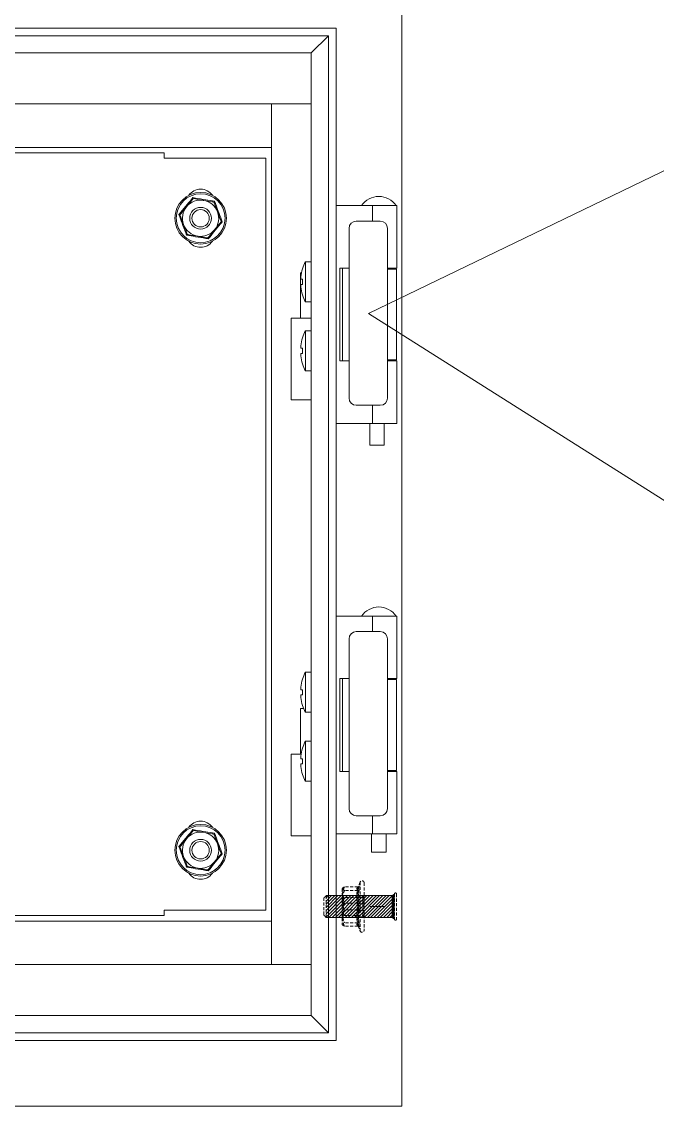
# Model space of a CAD drawing. Header units: millimetres. Extents: x 1836 to 6112, y 1173 to 4209.
# Drawn here: x 4509.6 to 4772.3, y 1706.3 to 2154.2 of the extents above; entities that cross this region are included whole.
import ezdxf

# ---------------------------------------------------------------- set-up
doc = ezdxf.new("R2010")
doc.units = ezdxf.units.MM
doc.linetypes.add('HIDDEN', pattern=[1.905, 1.27, -0.635])
doc.layers.add('AMLAYER_BENDLINE_BACK', color=1, linetype='HIDDEN')
doc.layers.add('BUSBAR', color=3, linetype='Continuous')

msp = doc.modelspace()

# ---------------------------------------------------------------- hatches: boundary and pattern name
at = {"layer": 'AMLAYER_BENDLINE_BACK', "lineweight": 9}
h = msp.add_hatch(dxfattribs=at)
h.set_pattern_fill('ANSI31', color=1, scale=7.5, style=0)
h.set_pattern_definition([(45, (50823.2046, 10534.9137), (-0.662912607, 0.662912607), [])])
edge = h.paths.add_edge_path()
edge.add_line((4662.72, 1791.27), (4662.72, 1792.22))
edge.add_line((4662.72, 1792.22), (4662.72, 1792.64))
edge.add_line((4662.72, 1792.64), (4662.72, 1793.14))
edge.add_line((4662.72, 1793.14), (4662.72, 1793.3))
edge.add_spline(control_points=[(4662.72, 1793.3), (4635.41, 1793.3)], knot_values=[0, 0, 1, 1], degree=1, periodic=0)
edge.add_line((4635.41, 1793.3), (4635.41, 1784.3))
edge.add_spline(control_points=[(4635.41, 1784.3), (4662.72, 1784.3)], knot_values=[0, 0, 1, 1], degree=1, periodic=0)
edge.add_line((4662.72, 1784.3), (4662.72, 1784.4))
edge.add_line((4662.72, 1784.4), (4662.72, 1785.09))
edge.add_line((4662.72, 1785.09), (4662.72, 1785.54))
edge.add_line((4662.72, 1785.54), (4662.72, 1785.7))
edge.add_line((4662.72, 1785.7), (4662.72, 1786.22))
edge.add_line((4662.72, 1786.22), (4662.72, 1787.3))
edge.add_line((4662.72, 1787.3), (4662.72, 1787.52))
edge.add_line((4662.72, 1787.52), (4662.72, 1787.69))
edge.add_line((4662.72, 1787.69), (4662.72, 1787.75))
edge.add_line((4662.72, 1787.75), (4662.72, 1788.74))
edge.add_line((4662.72, 1788.74), (4662.72, 1789.91))
edge.add_line((4662.72, 1789.91), (4662.72, 1790.08))
edge.add_line((4662.72, 1790.08), (4662.72, 1790.95))
edge.add_line((4662.72, 1790.95), (4662.72, 1791.27))

# ---------------------------------------------------------------- linework, layer by layer
at = {"color": 7, "linetype": 'Continuous', "lineweight": 9}
for p, q in [((4666.77, 1706.3), (4666.77, 2231.3)), ((4273.95, 2151.61), (4639.58, 2151.61)), ((4639.58, 1733.49), (4639.58, 2151.61)), ((4277.14, 2148.43), (4636.39, 2148.43)), ((4636.39, 2148.43), (4629.27, 2141.3)), ((4636.39, 1736.67), (4636.39, 2148.43)), ((4284.27, 2141.3), (4629.27, 2141.3)), ((4629.27, 1743.8), (4629.27, 2141.3)), ((4284.27, 2120.3), (4629.27, 2120.3)), ((4612.77, 2120.3), (4612.77, 1764.8)), ((4612.77, 2120.3), (4612.77, 2102.3)), ((4612.77, 2102.3), (4300.77, 2102.3)), ((4568.52, 2100.05), (4345.02, 2100.05)), ((4568.52, 2100.05), (4568.52, 2097.8)), ((4568.52, 2097.8), (4610.52, 2097.8)), ((4610.52, 1787.3), (4610.52, 2097.8)), ((4639.58, 2078.3), (4654.63, 2078.3)), ((4654.63, 2078.3), (4664.7, 2078.3)), ((4654.63, 2071.85), (4654.63, 2078.3)), ((4647.9, 2071.85), (4657.8, 2071.85)), ((4644.9, 1998.8), (4644.9, 2068.85)), ((4660.8, 2068.85), (4660.8, 2052.05)), ((4625.62, 2052.22), (4625.65, 2052.21)), ((4626.83, 2046.8), (4626.83, 2055.05)), ((4644.9, 2052.5), (4641.1, 2052.5)), ((4641.1, 2052.5), (4641.1, 2014.1)), ((4642.13, 2052.5), (4642.13, 2014.1)), ((4664.7, 2052.5), (4660.8, 2052.5)), ((4660.8, 2014.55), (4660.8, 2052.05)), ((4660.8, 2052.05), (4664.55, 2052.05)), ((4664.55, 2052.05), (4664.55, 2014.55)), ((4624.93, 2047.87), (4624.93, 2048.91)), ((4625.65, 2047.87), (4624.93, 2047.87)), ((4624.93, 2044.69), (4624.93, 2045.74)), ((4624.93, 2045.74), (4625.65, 2045.74)), ((4626.83, 2038.55), (4626.83, 2046.8)), ((4629.27, 2031.78), (4621.02, 2031.78)), ((4621.02, 2031.78), (4629.27, 2031.78)), ((4626.83, 2018.3), (4626.83, 2026.55)), ((4624.93, 2019.37), (4624.93, 2020.41)), ((4625.65, 2019.37), (4624.93, 2019.37)), ((4624.93, 2016.19), (4624.93, 2017.24)), ((4624.93, 2017.24), (4625.65, 2017.24)), ((4626.83, 2010.05), (4626.83, 2018.3)), ((4641.1, 2014.1), (4644.9, 2014.1)), ((4660.8, 2014.55), (4660.8, 1998.8)), ((4664.55, 2014.55), (4660.8, 2014.55)), ((4660.8, 2014.1), (4664.7, 2014.1)), ((4621.02, 1998.03), (4626.75, 1998.03)), ((4626.75, 1998.03), (4629.27, 1998.03)), ((4657.8, 1995.8), (4647.9, 1995.8)), ((4654.63, 1988.3), (4654.63, 1995.8)), ((4654.63, 1988.3), (4639.58, 1988.3)), ((4664.7, 1988.3), (4654.63, 1988.3)), ((4656.45, 1979.3), (4653.45, 1979.3)), ((4659.45, 1979.3), (4656.45, 1979.3)), ((4639.58, 1908.78), (4654.63, 1908.78)), ((4654.63, 1908.78), (4664.7, 1908.78)), ((4654.63, 1902.33), (4654.63, 1908.78)), ((4644.9, 1829.28), (4644.9, 1899.33)), ((4647.9, 1902.33), (4657.8, 1902.33)), ((4660.8, 1899.33), (4660.8, 1882.53)), ((4626.83, 1877.28), (4626.83, 1885.53)), ((4644.9, 1882.98), (4641.1, 1882.98)), ((4641.1, 1882.98), (4641.1, 1844.58)), ((4642.13, 1882.98), (4642.13, 1844.58)), ((4664.7, 1882.98), (4660.8, 1882.98)), ((4660.8, 1882.53), (4664.55, 1882.53)), ((4660.8, 1845.03), (4660.8, 1882.53)), ((4664.55, 1882.53), (4664.55, 1845.03)), ((4624.93, 1878.34), (4624.93, 1879.39)), ((4625.65, 1878.34), (4624.93, 1878.34)), ((4626.83, 1869.03), (4626.83, 1877.28)), ((4624.93, 1875.16), (4624.93, 1876.21)), ((4624.93, 1876.21), (4625.65, 1876.21)), ((4626.83, 1848.78), (4626.83, 1857.03)), ((4621.02, 1851.78), (4625.06, 1851.78)), ((4624.93, 1849.84), (4624.93, 1850.89)), ((4625.65, 1849.84), (4624.93, 1849.84)), ((4624.93, 1846.66), (4624.93, 1847.71)), ((4624.93, 1847.71), (4625.65, 1847.71)), ((4626.83, 1840.53), (4626.83, 1848.78)), ((4641.1, 1844.58), (4644.9, 1844.58)), ((4664.55, 1845.03), (4660.8, 1845.03)), ((4660.8, 1845.03), (4660.8, 1829.28)), ((4660.8, 1844.58), (4664.7, 1844.58)), ((4657.8, 1826.28), (4647.9, 1826.28)), ((4654.63, 1818.78), (4654.63, 1826.28)), ((4654.63, 1818.78), (4639.58, 1818.78)), ((4664.7, 1818.78), (4654.63, 1818.78)), ((4621.02, 1818.03), (4629.27, 1818.03)), ((4657.2, 1811.28), (4654.2, 1811.28)), ((4660.2, 1811.28), (4657.2, 1811.28)), ((4568.52, 1787.3), (4568.52, 1785.05)), ((4610.52, 1787.3), (4568.52, 1787.3)), ((4656.45, 1788.8), (4653.45, 1788.8)), ((4659.45, 1788.8), (4656.45, 1788.8)), ((4612.77, 1782.8), (4300.77, 1782.8)), ((4345.02, 1785.05), (4568.52, 1785.05)), ((4284.27, 1764.8), (4629.27, 1764.8)), ((4284.27, 1743.8), (4629.27, 1743.8)), ((4629.27, 1743.8), (4636.39, 1736.67)), ((4273.95, 1733.49), (4639.58, 1733.49)), ((4277.14, 1736.67), (4636.39, 1736.67)), ((4246.77, 1706.3), (4666.77, 1706.3))]:
    msp.add_line(p, q, dxfattribs=at)
at = {"color": 7, "linetype": 'HIDDEN', "lineweight": 9}
for p, q in [((4624.77, 2050.53), (4625.2, 2050.53)), ((4624.77, 1870.53), (4626.12, 1870.53))]:
    msp.add_line(p, q, dxfattribs=at)
at = {"color": 1, "linetype": 'HIDDEN', "lineweight": 9}
for p, q in [((4634.52, 1792.42), (4634.52, 1785.19)), ((4635.41, 1793.3), (4635.41, 1784.3)), ((4662.72, 1793.33), (4662.72, 1793.1)), ((4663.29, 1793.3), (4662.72, 1793.3)), ((4663.29, 1793.29), (4662.72, 1793.29)), ((4663.29, 1793.23), (4662.72, 1793.23)), ((4663.29, 1793.18), (4662.72, 1793.18)), ((4662.72, 1793.1), (4662.72, 1793.14)), ((4662.72, 1793.14), (4662.72, 1792.64)), ((4663.29, 1793.12), (4662.72, 1793.12)), ((4663.29, 1793.04), (4662.72, 1793.04)), ((4663.29, 1792.87), (4662.72, 1792.87)), ((4663.29, 1792.76), (4662.72, 1792.76)), ((4663.29, 1792.64), (4662.72, 1792.64)), ((4662.72, 1792.22), (4662.72, 1792.64)), ((4663.29, 1792.5), (4662.72, 1792.5)), ((4663.29, 1792.23), (4662.72, 1792.23)), ((4662.72, 1792.22), (4662.72, 1791.27)), ((4663.29, 1792.07), (4662.72, 1792.07)), ((4663.29, 1791.9), (4662.72, 1791.9)), ((4663.29, 1791.71), (4662.72, 1791.71)), ((4663.62, 1793.4), (4663.29, 1793.4)), ((4663.62, 1793.33), (4663.29, 1793.33)), ((4663.29, 1793.33), (4663.29, 1793.1)), ((4663.62, 1793.3), (4663.29, 1793.3)), ((4663.62, 1793.23), (4663.29, 1793.23)), ((4663.62, 1793.21), (4663.29, 1793.21)), ((4663.62, 1793.2), (4663.29, 1793.2)), ((4663.62, 1793.14), (4663.29, 1793.14)), ((4663.29, 1793.14), (4663.29, 1792.22)), ((4663.29, 1793.14), (4663.29, 1793.1)), ((4663.62, 1793.1), (4663.29, 1793.1)), ((4663.62, 1793.05), (4663.29, 1793.05)), ((4663.62, 1792.91), (4663.29, 1792.91)), ((4663.62, 1792.61), (4663.29, 1792.61)), ((4663.62, 1792.52), (4663.29, 1792.52)), ((4663.62, 1792.22), (4663.29, 1792.22)), ((4663.29, 1791.9), (4663.29, 1792.22)), ((4663.62, 1792.12), (4663.29, 1792.12)), ((4663.29, 1791.27), (4663.29, 1791.9)), ((4663.62, 1791.74), (4663.29, 1791.74)), ((4663.62, 1793.98), (4663.62, 1783.62)), ((4664.52, 1793.98), (4664.52, 1783.62)), ((4663.29, 1791.36), (4662.72, 1791.36)), ((4662.72, 1791.27), (4662.72, 1790.95)), ((4663.29, 1791.15), (4662.72, 1791.15)), ((4663.29, 1790.95), (4662.72, 1790.95)), ((4662.72, 1790.08), (4662.72, 1790.95)), ((4663.29, 1790.72), (4662.72, 1790.72)), ((4663.29, 1790.32), (4662.72, 1790.32)), ((4662.72, 1790.08), (4662.72, 1789.91)), ((4663.29, 1790.08), (4662.72, 1790.08)), ((4662.72, 1789.91), (4662.72, 1788.74)), ((4663.29, 1789.85), (4662.72, 1789.85)), ((4663.29, 1789.6), (4662.72, 1789.6)), ((4663.29, 1789.17), (4662.72, 1789.17)), ((4663.29, 1788.92), (4662.72, 1788.92)), ((4662.72, 1787.75), (4662.72, 1788.74)), ((4662.72, 1788.74), (4662.72, 1788.68)), ((4663.29, 1788.68), (4662.72, 1788.68)), ((4663.29, 1788.43), (4662.72, 1788.43)), ((4663.29, 1788), (4662.72, 1788)), ((4663.29, 1787.75), (4662.72, 1787.75)), ((4662.72, 1787.75), (4662.72, 1787.69)), ((4662.72, 1787.69), (4662.72, 1787.52)), ((4663.29, 1787.52), (4662.72, 1787.52)), ((4662.72, 1787.52), (4662.72, 1787.3)), ((4662.72, 1787.3), (4662.72, 1786.22)), ((4663.29, 1787.28), (4662.72, 1787.28)), ((4663.62, 1791.38), (4663.29, 1791.38)), ((4663.62, 1791.27), (4663.29, 1791.27)), ((4663.29, 1791.27), (4663.29, 1789.91)), ((4663.62, 1790.89), (4663.29, 1790.89)), ((4663.62, 1790.44), (4663.29, 1790.44)), ((4663.62, 1790.31), (4663.29, 1790.31)), ((4663.29, 1788.92), (4663.29, 1789.91)), ((4663.62, 1789.91), (4663.29, 1789.91)), ((4663.29, 1789.85), (4663.29, 1789.91)), ((4663.62, 1789.77), (4663.29, 1789.77)), ((4663.62, 1789.29), (4663.29, 1789.29)), ((4663.29, 1788.86), (4663.29, 1788.92)), ((4663.29, 1788.86), (4663.29, 1788.74)), ((4663.62, 1788.86), (4663.29, 1788.86)), ((4663.62, 1788.74), (4663.29, 1788.74)), ((4663.29, 1788.74), (4663.29, 1787.3)), ((4663.62, 1788.31), (4663.29, 1788.31)), ((4663.62, 1787.83), (4663.29, 1787.83)), ((4663.62, 1787.69), (4663.29, 1787.69)), ((4663.29, 1786.66), (4663.29, 1787.3)), ((4663.62, 1787.3), (4663.29, 1787.3)), ((4663.29, 1786.88), (4662.72, 1786.88)), ((4663.29, 1786.66), (4662.72, 1786.66)), ((4663.29, 1786.45), (4662.72, 1786.45)), ((4663.29, 1786.24), (4662.72, 1786.24)), ((4662.72, 1785.7), (4662.72, 1786.22)), ((4663.29, 1785.89), (4662.72, 1785.89)), ((4663.29, 1785.7), (4662.72, 1785.7)), ((4662.72, 1785.7), (4662.72, 1785.54)), ((4663.29, 1785.54), (4662.72, 1785.54)), ((4662.72, 1785.54), (4662.72, 1785.09)), ((4663.29, 1785.37), (4662.72, 1785.37)), ((4663.29, 1785.1), (4662.72, 1785.1)), ((4662.72, 1785.09), (4662.72, 1784.4)), ((4663.29, 1784.97), (4662.72, 1784.97)), ((4663.29, 1784.85), (4662.72, 1784.85)), ((4663.29, 1784.73), (4662.72, 1784.73)), ((4663.29, 1784.57), (4662.72, 1784.57)), ((4663.29, 1784.49), (4662.72, 1784.49)), ((4663.29, 1784.42), (4662.72, 1784.42)), ((4662.72, 1784.4), (4662.72, 1784.2)), ((4663.29, 1784.37), (4662.72, 1784.37)), ((4663.29, 1784.32), (4662.72, 1784.32)), ((4663.29, 1784.3), (4662.72, 1784.3)), ((4663.62, 1787.16), (4663.29, 1787.16)), ((4663.62, 1786.71), (4663.29, 1786.71)), ((4663.29, 1786.45), (4663.29, 1786.66)), ((4663.29, 1786.22), (4663.29, 1786.45)), ((4663.62, 1786.33), (4663.29, 1786.33)), ((4663.29, 1786.22), (4663.29, 1785.09)), ((4663.62, 1786.22), (4663.29, 1786.22)), ((4663.62, 1785.86), (4663.29, 1785.86)), ((4663.62, 1785.48), (4663.29, 1785.48)), ((4663.62, 1785.38), (4663.29, 1785.38)), ((4663.29, 1784.97), (4663.29, 1785.09)), ((4663.62, 1785.09), (4663.29, 1785.09)), ((4663.62, 1784.99), (4663.29, 1784.99)), ((4663.29, 1784.85), (4663.29, 1784.97)), ((4663.29, 1784.4), (4663.29, 1784.85)), ((4663.62, 1784.69), (4663.29, 1784.69)), ((4663.62, 1784.46), (4663.29, 1784.46)), ((4663.29, 1784.4), (4663.29, 1783.87)), ((4663.62, 1784.4), (4663.29, 1784.4)), ((4663.62, 1784.2), (4663.29, 1784.2)), ((4663.62, 1784.02), (4663.29, 1784.02)), ((4663.62, 1783.98), (4663.29, 1783.98)), ((4663.62, 1783.87), (4663.29, 1783.87)), ((4663.62, 1783.84), (4663.33, 1783.84)), ((4663.62, 1783.77), (4663.45, 1783.77)), ((4663.62, 1783.75), (4663.49, 1783.75))]:
    msp.add_line(p, q, dxfattribs=at)
at = {"color": 7, "linetype": 'Continuous', "lineweight": 9, "flags": 128}
for points in [[(4625.62, 1882.7), (4625.63, 1882.7), (4625.63, 1882.69), (4625.64, 1882.69), (4625.65, 1882.68)], [(4625.65, 1871.87), (4625.64, 1871.86), (4625.63, 1871.86), (4625.63, 1871.86), (4625.62, 1871.85)], [(4625.62, 1854.2), (4625.63, 1854.2), (4625.63, 1854.19), (4625.64, 1854.19), (4625.65, 1854.18)], [(4625.65, 1843.37), (4625.64, 1843.36), (4625.63, 1843.36), (4625.63, 1843.36), (4625.62, 1843.35)]]:
    msp.add_lwpolyline(points, dxfattribs=at)
at = {"color": 7, "linetype": 'Continuous', "lineweight": 9}
for centre, radius in [((4583.52, 2073.05), 10.65), ((4583.52, 2073.05), 10.09), ((4583.52, 2073.05), 4.5), ((4583.52, 2073.05), 3.61), ((4583.52, 1812.05), 10.65), ((4583.52, 1812.05), 10.09), ((4583.52, 1812.05), 4.5), ((4583.52, 1812.05), 3.61)]:
    msp.add_circle(centre, radius, dxfattribs=at)
for centre, radius, start, end in [((4583.52, 2079.1), 5.95, 35.1192, 144.8808), ((4583.52, 2073.05), 7.5, 80.5588, 140.5588), ((4583.52, 2073.05), 7.5, 20.5588, 80.5588), ((4657.2, 2073.41), 8.64, 34.4829, 145.5171), ((4583.52, 2073.05), 7.5, 140.5588, 200.5588), ((4583.52, 2073.05), 7.5, 320.5588, 20.5588), ((4583.52, 2073.05), 7.5, 200.5588, 260.5588), ((4647.9, 2068.85), 3, 90, 180), ((4657.8, 2068.85), 3, 0, 90), ((4583.52, 2073.05), 7.5, 260.5588, 320.5588), ((4583.52, 2067), 5.95, 215.1192, 324.8808), ((4642.32, 2046.8), 17.52, 162.0203, 173.0697), ((4642.32, 2046.8), 17.55, 151.9602, 162.0045), ((4645.01, 2046.8), 19.39, 176.8515, 183.1485), ((4642.32, 2046.8), 17.52, 186.9303, 197.9797), ((4618.97, 2054.76), 14.94, 296.4411, 296.5665), ((4642.32, 2046.8), 17.55, 197.9955, 208.0398), ((4642.32, 2018.3), 17.55, 151.9602, 162.0045), ((4642.32, 2018.3), 17.52, 162.0203, 173.0697), ((4635.93, 2044.34), 23.05, 243.4556, 243.5369), ((4642.32, 2018.3), 17.52, 186.9303, 197.9797), ((4645.01, 2018.3), 19.39, 176.8514, 183.1486), ((4629.56, 2005.02), 8.79, 116.3972, 116.6104), ((4642.32, 2018.3), 17.55, 197.9955, 208.0398), ((4647.9, 1998.8), 3, 180, 270), ((4657.8, 1998.8), 3, 270, 0), ((4657.2, 1903.88), 8.64, 34.4829, 145.5171), ((4647.9, 1899.33), 3, 90, 180), ((4657.8, 1899.33), 3, 0, 90), ((4642.32, 1877.28), 17.52, 162.0203, 173.0697), ((4642.32, 1877.28), 17.55, 151.9602, 162.0045), ((4645.01, 1877.28), 19.39, 176.8514, 183.1486), ((4642.32, 1877.28), 17.52, 186.9303, 197.9797), ((4642.32, 1877.28), 17.55, 197.9955, 208.0398), ((4642.32, 1848.78), 17.55, 151.9602, 162.0045), ((4642.32, 1848.78), 17.52, 162.0203, 173.0697), ((4642.32, 1848.78), 17.52, 186.9303, 197.9797), ((4645.01, 1848.78), 19.39, 176.8514, 183.1486), ((4642.32, 1848.78), 17.55, 197.9955, 208.0398), ((4647.9, 1829.28), 3, 180, 270), ((4657.8, 1829.28), 3, 270, 0), ((4583.52, 1818.1), 5.95, 35.1192, 144.8808), ((4583.52, 1812.05), 7.5, 80.5588, 140.5588), ((4583.52, 1812.05), 7.5, 20.5588, 80.5588), ((4583.52, 1812.05), 7.5, 140.5588, 200.5588), ((4583.52, 1812.05), 7.5, 320.5588, 20.5588), ((4583.52, 1812.05), 7.5, 200.5588, 260.5588), ((4583.52, 1812.05), 7.5, 260.5588, 320.5588), ((4583.52, 1806), 5.95, 215.1192, 324.8808)]:
    msp.add_arc(centre, radius, start, end, dxfattribs=at)
at = {"color": 1, "linetype": 'HIDDEN', "lineweight": 9}
for centre, start, end in [((4664.07, 1793.98), 0, 180), ((4664.07, 1783.62), 180, 0)]:
    msp.add_arc(centre, 0.446, start, end, dxfattribs=at)
at = {"color": 7, "linetype": 'Continuous', "lineweight": 9}
for points, knots in [([(4574.54, 2074.54), (4574.77, 2074.82), (4575.91, 2076.18), (4577.87, 2078.54), (4579.55, 2080.61), (4580.32, 2081.57)], [0, 0, 0, 0, 0.118083, 0.592257, 1, 1, 1, 1]), ([(4577.72, 2077.82), (4578.48, 2078.73), (4579.42, 2079.88), (4580.3, 2080.95), (4580.47, 2081.16)], [0, 0, 0, 0, 0.801465, 1, 1, 1, 1]), ([(4580.47, 2081.16), (4580.47, 2081.17), (4580.47, 2081.18), (4580.43, 2081.27), (4580.39, 2081.4), (4580.34, 2081.51), (4580.32, 2081.57), (4580.32, 2081.57)], [0, 0, 0, 0, 0.236186, 0.471402, 0.732454, 0.992093, 1, 1, 1, 1]), ([(4580.32, 2081.57), (4580.67, 2081.51), (4582.42, 2081.2), (4585.45, 2080.68), (4588.08, 2080.27), (4589.3, 2080.08)], [0, 0, 0, 0, 0.118084, 0.592259, 1, 1, 1, 1]), ([(4580.47, 2081.16), (4581.73, 2080.95), (4583.14, 2080.72), (4584.59, 2080.47), (4584.75, 2080.45)], [0, 0, 0, 0, 0.896037, 1, 1, 1, 1]), ([(4584.75, 2080.45), (4585.92, 2080.25), (4587.38, 2080.01), (4588.75, 2079.78), (4589.02, 2079.74)], [0, 0, 0, 0, 0.801461, 1, 1, 1, 1]), ([(4589.3, 2080.08), (4589.3, 2080.08), (4589.25, 2080.03), (4589.18, 2079.94), (4589.09, 2079.83), (4589.03, 2079.75), (4589.02, 2079.74), (4589.02, 2079.74)], [0, 0, 0, 0, 0.007913, 0.267525, 0.5286, 0.763814, 1, 1, 1, 1]), ([(4589.02, 2079.74), (4589.15, 2079.4), (4589.63, 2078.1), (4590.15, 2076.71), (4590.54, 2075.68)], [0, 0, 0, 0, 0.263254, 1, 1, 1, 1]), ([(4589.3, 2080.08), (4589.42, 2079.75), (4590.03, 2078.07), (4591.09, 2075.19), (4592.05, 2072.71), (4592.49, 2071.56)], [0, 0, 0, 0, 0.118084, 0.592258, 1, 1, 1, 1]), ([(4577.74, 2066.02), (4577.61, 2066.36), (4577, 2068.03), (4575.94, 2070.91), (4574.98, 2073.39), (4574.54, 2074.54)], [0, 0, 0, 0, 0.118083, 0.592258, 1, 1, 1, 1]), ([(4574.97, 2074.47), (4574.97, 2074.47), (4574.95, 2074.47), (4574.86, 2074.49), (4574.72, 2074.51), (4574.6, 2074.53), (4574.54, 2074.54), (4574.54, 2074.54)], [0, 0, 0, 0, 0.236186, 0.471401, 0.732468, 0.992092, 1, 1, 1, 1]), ([(4574.97, 2074.47), (4575.78, 2075.46), (4576.69, 2076.56), (4577.63, 2077.7), (4577.72, 2077.82)], [0, 0, 0, 0, 0.896035, 1, 1, 1, 1]), ([(4574.97, 2074.47), (4575.1, 2074.13), (4575.59, 2072.83), (4576.11, 2071.44), (4576.49, 2070.42)], [0, 0, 0, 0, 0.263253, 1, 1, 1, 1]), ([(4590.54, 2075.68), (4590.62, 2075.48), (4591.12, 2074.14), (4591.63, 2072.77), (4592.04, 2071.67), (4592.06, 2071.63)], [0, 0, 0, 0, 0.148486, 0.965571, 1, 1, 1, 1]), ([(4576.49, 2070.42), (4576.57, 2070.21), (4577.07, 2068.88), (4577.58, 2067.51), (4578, 2066.41), (4578.01, 2066.36)], [0, 0, 0, 0, 0.148486, 0.965571, 1, 1, 1, 1]), ([(4592.49, 2071.56), (4592.26, 2071.29), (4591.12, 2069.92), (4589.16, 2067.56), (4587.49, 2065.49), (4586.71, 2064.53)], [0, 0, 0, 0, 0.118083, 0.592258, 1, 1, 1, 1]), ([(4592.06, 2071.63), (4591.25, 2070.65), (4590.34, 2069.55), (4589.41, 2068.41), (4589.31, 2068.29)], [0, 0, 0, 0, 0.896037, 1, 1, 1, 1]), ([(4592.49, 2071.56), (4592.49, 2071.56), (4592.43, 2071.57), (4592.31, 2071.59), (4592.17, 2071.61), (4592.08, 2071.63), (4592.07, 2071.63), (4592.06, 2071.63)], [0, 0, 0, 0, 0.007908, 0.267532, 0.528599, 0.763814, 1, 1, 1, 1]), ([(4578.01, 2066.36), (4578.01, 2066.36), (4578, 2066.35), (4577.94, 2066.27), (4577.85, 2066.17), (4577.78, 2066.07), (4577.74, 2066.03), (4577.74, 2066.02)], [0, 0, 0, 0, 0.236185, 0.471405, 0.732466, 0.992087, 1, 1, 1, 1]), ([(4586.71, 2064.53), (4586.36, 2064.59), (4584.61, 2064.9), (4581.58, 2065.42), (4578.95, 2065.83), (4577.74, 2066.02)], [0, 0, 0, 0, 0.118082, 0.592258, 1, 1, 1, 1]), ([(4582.29, 2065.65), (4581.11, 2065.85), (4579.65, 2066.09), (4578.29, 2066.32), (4578.01, 2066.36)], [0, 0, 0, 0, 0.801462, 1, 1, 1, 1]), ([(4586.56, 2064.94), (4585.3, 2065.15), (4583.9, 2065.38), (4582.44, 2065.63), (4582.29, 2065.65)], [0, 0, 0, 0, 0.896037, 1, 1, 1, 1]), ([(4589.31, 2068.29), (4588.55, 2067.37), (4587.61, 2066.22), (4586.73, 2065.15), (4586.56, 2064.94)], [0, 0, 0, 0, 0.801462, 1, 1, 1, 1]), ([(4586.71, 2064.53), (4586.71, 2064.53), (4586.69, 2064.59), (4586.65, 2064.7), (4586.6, 2064.83), (4586.56, 2064.92), (4586.56, 2064.94), (4586.56, 2064.94)], [0, 0, 0, 0, 0.007907, 0.267532, 0.528602, 0.763814, 1, 1, 1, 1]), ([(4574.54, 1813.54), (4574.77, 1813.82), (4575.91, 1815.18), (4577.87, 1817.54), (4579.55, 1819.61), (4580.32, 1820.57)], [0, 0, 0, 0, 0.118083, 0.592258, 1, 1, 1, 1]), ([(4577.72, 1816.82), (4578.48, 1817.73), (4579.42, 1818.88), (4580.3, 1819.95), (4580.47, 1820.16)], [0, 0, 0, 0, 0.801464, 1, 1, 1, 1]), ([(4580.47, 1820.16), (4580.47, 1820.17), (4580.47, 1820.18), (4580.43, 1820.27), (4580.39, 1820.4), (4580.34, 1820.51), (4580.32, 1820.57), (4580.32, 1820.57)], [0, 0, 0, 0, 0.236183, 0.471396, 0.73246, 0.992086, 1, 1, 1, 1]), ([(4580.32, 1820.57), (4580.67, 1820.51), (4582.42, 1820.2), (4585.45, 1819.68), (4588.08, 1819.27), (4589.3, 1819.08)], [0, 0, 0, 0, 0.118084, 0.592259, 1, 1, 1, 1]), ([(4580.47, 1820.16), (4581.73, 1819.95), (4583.14, 1819.72), (4584.59, 1819.47), (4584.75, 1819.45)], [0, 0, 0, 0, 0.896037, 1, 1, 1, 1]), ([(4584.75, 1819.45), (4585.92, 1819.25), (4587.38, 1819.01), (4588.75, 1818.78), (4589.02, 1818.74)], [0, 0, 0, 0, 0.801462, 1, 1, 1, 1]), ([(4589.3, 1819.08), (4589.3, 1819.08), (4589.25, 1819.03), (4589.18, 1818.94), (4589.09, 1818.83), (4589.03, 1818.75), (4589.02, 1818.74), (4589.02, 1818.74)], [0, 0, 0, 0, 0.007913, 0.26753, 0.528598, 0.763816, 1, 1, 1, 1]), ([(4589.02, 1818.74), (4589.15, 1818.4), (4589.63, 1817.1), (4590.15, 1815.71), (4590.54, 1814.68)], [0, 0, 0, 0, 0.263254, 1, 1, 1, 1]), ([(4589.3, 1819.08), (4589.42, 1818.75), (4590.03, 1817.07), (4591.09, 1814.19), (4592.05, 1811.71), (4592.49, 1810.56)], [0, 0, 0, 0, 0.118083, 0.592258, 1, 1, 1, 1]), ([(4574.97, 1813.47), (4575.78, 1814.46), (4576.69, 1815.56), (4577.63, 1816.7), (4577.72, 1816.82)], [0, 0, 0, 0, 0.896037, 1, 1, 1, 1]), ([(4590.54, 1814.68), (4590.62, 1814.48), (4591.12, 1813.14), (4591.63, 1811.77), (4592.04, 1810.67), (4592.06, 1810.63)], [0, 0, 0, 0, 0.148485, 0.965571, 1, 1, 1, 1]), ([(4577.74, 1805.02), (4577.61, 1805.36), (4577, 1807.03), (4575.94, 1809.91), (4574.98, 1812.39), (4574.54, 1813.54)], [0, 0, 0, 0, 0.118083, 0.592259, 1, 1, 1, 1]), ([(4574.97, 1813.47), (4574.97, 1813.47), (4574.95, 1813.47), (4574.86, 1813.49), (4574.72, 1813.51), (4574.6, 1813.53), (4574.54, 1813.54), (4574.54, 1813.54)], [0, 0, 0, 0, 0.236186, 0.471401, 0.732468, 0.992093, 1, 1, 1, 1]), ([(4574.97, 1813.47), (4575.1, 1813.13), (4575.59, 1811.83), (4576.11, 1810.44), (4576.49, 1809.42)], [0, 0, 0, 0, 0.263254, 1, 1, 1, 1]), ([(4592.49, 1810.56), (4592.26, 1810.29), (4591.12, 1808.92), (4589.16, 1806.56), (4587.49, 1804.49), (4586.71, 1803.53)], [0, 0, 0, 0, 0.118083, 0.592258, 1, 1, 1, 1]), ([(4592.06, 1810.63), (4591.25, 1809.65), (4590.34, 1808.55), (4589.41, 1807.41), (4589.31, 1807.29)], [0, 0, 0, 0, 0.896036, 1, 1, 1, 1]), ([(4592.49, 1810.56), (4592.49, 1810.56), (4592.43, 1810.57), (4592.31, 1810.59), (4592.17, 1810.61), (4592.08, 1810.63), (4592.07, 1810.63), (4592.06, 1810.63)], [0, 0, 0, 0, 0.007907, 0.267531, 0.528599, 0.763814, 1, 1, 1, 1]), ([(4576.49, 1809.42), (4576.57, 1809.21), (4577.07, 1807.88), (4577.58, 1806.51), (4578, 1805.41), (4578.01, 1805.36)], [0, 0, 0, 0, 0.148485, 0.965571, 1, 1, 1, 1]), ([(4578.01, 1805.36), (4578.01, 1805.36), (4578, 1805.35), (4577.94, 1805.27), (4577.85, 1805.17), (4577.78, 1805.07), (4577.74, 1805.03), (4577.74, 1805.02)], [0, 0, 0, 0, 0.236185, 0.471399, 0.732462, 0.992087, 1, 1, 1, 1]), ([(4582.29, 1804.65), (4581.11, 1804.85), (4579.65, 1805.09), (4578.29, 1805.32), (4578.01, 1805.36)], [0, 0, 0, 0, 0.801462, 1, 1, 1, 1]), ([(4589.31, 1807.29), (4588.55, 1806.37), (4587.61, 1805.22), (4586.73, 1804.15), (4586.56, 1803.94)], [0, 0, 0, 0, 0.801462, 1, 1, 1, 1]), ([(4586.71, 1803.53), (4586.36, 1803.59), (4584.61, 1803.9), (4581.58, 1804.42), (4578.95, 1804.83), (4577.74, 1805.02)], [0, 0, 0, 0, 0.118082, 0.592258, 1, 1, 1, 1]), ([(4586.56, 1803.94), (4585.3, 1804.15), (4583.9, 1804.38), (4582.44, 1804.63), (4582.29, 1804.65)], [0, 0, 0, 0, 0.896037, 1, 1, 1, 1]), ([(4586.71, 1803.53), (4586.71, 1803.53), (4586.69, 1803.59), (4586.65, 1803.7), (4586.6, 1803.83), (4586.56, 1803.92), (4586.56, 1803.94), (4586.56, 1803.94)], [0, 0, 0, 0, 0.007914, 0.267531, 0.5286, 0.763815, 1, 1, 1, 1])]:
    msp.add_open_spline(points, degree=3, knots=knots, dxfattribs=at)
for points in [[(4664.7, 2052.5), (4664.7, 2078.3)], [(4629.27, 2055.05), (4626.83, 2055.05)], [(4626.83, 2038.55), (4629.27, 2038.55)], [(4621.02, 2031.78), (4621.02, 1998.03)], [(4629.27, 2026.55), (4626.83, 2026.55)], [(4664.7, 1988.3), (4664.7, 2014.1)], [(4626.83, 2010.05), (4629.27, 2010.05)], [(4653.45, 1988.3), (4653.45, 1979.3)], [(4659.45, 1979.3), (4659.45, 1988.3)], [(4664.7, 1882.98), (4664.7, 1908.78)], [(4629.27, 1885.53), (4626.83, 1885.53)], [(4626.83, 1869.03), (4629.27, 1869.03)], [(4629.27, 1857.03), (4626.83, 1857.03)], [(4621.02, 1851.78), (4621.02, 1818.03)], [(4664.7, 1818.78), (4664.7, 1844.58)], [(4626.83, 1840.53), (4629.27, 1840.53)], [(4654.2, 1818.78), (4654.2, 1811.28)], [(4660.2, 1811.28), (4660.2, 1818.78)]]:
    msp.add_open_spline(points, degree=1, dxfattribs=at)
at = {"color": 7, "lineweight": 9}
for points in [[(4624.77, 2050.53), (4624.77, 2031.78)], [(4624.77, 1870.53), (4624.77, 1851.78)]]:
    msp.add_open_spline(points, degree=1, dxfattribs=at)
at = {"color": 1, "linetype": 'HIDDEN', "lineweight": 9}
for points, degree in [([(4635.41, 1793.3), (4634.52, 1792.42)], 1), ([(4663.29, 1793.3), (4662.72, 1793.3)], 1), ([(4663.62, 1793.33), (4663.29, 1793.33)], 1), ([(4664.52, 1793.97), (4664.52, 1793.97)], 1), ([(4634.52, 1785.19), (4635.41, 1784.3)], 1), ([(4662.72, 1784.3), (4663.29, 1784.3)], 1), ([(4663.62, 1784.01), (4663.45, 1784.11), (4663.27, 1784.03), (4663.1, 1783.98)], 3), ([(4663.13, 1783.96), (4663.29, 1784.02), (4663.46, 1784.09), (4663.62, 1784)], 3), ([(4663.13, 1783.96), (4663.3, 1783.95), (4663.46, 1783.85), (4663.62, 1783.76)], 3), ([(4663.5, 1783.75), (4663.62, 1783.75)], 1), ([(4664.52, 1783.63), (4664.52, 1783.63)], 1)]:
    msp.add_open_spline(points, degree=degree, dxfattribs=at)
at = {"color": 1, "lineweight": 9}
for points in [[(4662.72, 1793.3), (4635.41, 1793.3)], [(4635.41, 1784.3), (4662.72, 1784.3)]]:
    msp.add_open_spline(points, degree=1, dxfattribs=at)
at = {"color": 1, "linetype": 'HIDDEN', "lineweight": 9}
for points, knots in [([(4663.62, 1793.88), (4663.51, 1793.81), (4663.21, 1793.63), (4662.91, 1793.44), (4662.72, 1793.33)], [0, 0, 0, 0, 0.374628, 1, 1, 1, 1]), ([(4662.72, 1793.3), (4662.89, 1793.4), (4663.19, 1793.59), (4663.49, 1793.77), (4663.62, 1793.85)], [0, 0, 0, 0, 0.559493, 1, 1, 1, 1]), ([(4663.62, 1793.76), (4663.51, 1793.7), (4663.21, 1793.52), (4662.91, 1793.34), (4662.72, 1793.23)], [0, 0, 0, 0, 0.374625, 1, 1, 1, 1]), ([(4662.72, 1793.2), (4662.91, 1793.32), (4663.21, 1793.5), (4663.51, 1793.69), (4663.62, 1793.76)], [0, 0, 0, 0, 0.625374, 1, 1, 1, 1]), ([(4663.62, 1793.6), (4663.49, 1793.52), (4663.19, 1793.34), (4662.89, 1793.16), (4662.72, 1793.05)], [0, 0, 0, 0, 0.440506, 1, 1, 1, 1]), ([(4662.72, 1793.1), (4662.89, 1793.19), (4663.19, 1793.36), (4663.49, 1793.53), (4663.62, 1793.6)], [0, 0, 0, 0, 0.559495, 1, 1, 1, 1]), ([(4663.62, 1793.13), (4663.51, 1793.07), (4663.21, 1793.45), (4662.91, 1793.3), (4662.72, 1793.21)], [0, 0, 0, 0, 0.374628, 1, 1, 1, 1]), ([(4663.62, 1793.13), (4663.49, 1793.05), (4663.19, 1793.41), (4662.89, 1793.24), (4662.72, 1793.14)], [0, 0, 0, 0, 0.440505, 1, 1, 1, 1]), ([(4662.72, 1792.91), (4662.91, 1793), (4663.21, 1793.13), (4663.51, 1793.27), (4663.62, 1793.32)], [0, 0, 0, 0, 0.625372, 1, 1, 1, 1]), ([(4663.62, 1792.98), (4663.51, 1792.93), (4663.21, 1792.81), (4662.91, 1792.69), (4662.72, 1792.61)], [0, 0, 0, 0, 0.374627, 1, 1, 1, 1]), ([(4662.72, 1792.52), (4662.91, 1792.61), (4663.21, 1792.76), (4663.51, 1792.91), (4663.62, 1792.96)], [0, 0, 0, 0, 0.625375, 1, 1, 1, 1]), ([(4662.72, 1792.22), (4662.91, 1792.29), (4663.21, 1792.4), (4663.51, 1792.51), (4663.62, 1792.55)], [0, 0, 0, 0, 0.625374, 1, 1, 1, 1]), ([(4663.62, 1792.53), (4663.51, 1792.48), (4663.21, 1792.34), (4662.91, 1792.21), (4662.72, 1792.12)], [0, 0, 0, 0, 0.374628, 1, 1, 1, 1]), ([(4662.72, 1791.74), (4662.91, 1791.82), (4663.21, 1791.94), (4663.51, 1792.06), (4663.62, 1792.11)], [0, 0, 0, 0, 0.625372, 1, 1, 1, 1]), ([(4662.88, 1793.43), (4663.02, 1793.4), (4663.26, 1793.19), (4663.51, 1793.34), (4663.62, 1793.4)], [0.1790506, 0.1790506, 0.1790506, 0.1790506, 0.6253726, 1, 1, 1, 1]), ([(4663.62, 1791.61), (4663.34, 1791.53), (4663.04, 1791.46), (4662.74, 1791.38), (4662.72, 1791.38)], [0, 0, 0, 0, 0.950163, 1, 1, 1, 1]), ([(4663.62, 1791.6), (4663.51, 1791.56), (4663.21, 1791.45), (4662.91, 1791.34), (4662.72, 1791.27)], [0, 0, 0, 0, 0.374626, 1, 1, 1, 1]), ([(4662.72, 1790.89), (4662.91, 1790.93), (4663.21, 1790.98), (4663.51, 1791.04), (4663.62, 1791.06)], [0, 0, 0, 0, 0.625372, 1, 1, 1, 1]), ([(4663.62, 1790.56), (4663.49, 1790.54), (4663.19, 1790.5), (4662.89, 1790.46), (4662.72, 1790.44)], [0, 0, 0, 0, 0.440506, 1, 1, 1, 1]), ([(4662.72, 1790.31), (4662.74, 1790.31), (4663.04, 1790.39), (4663.34, 1790.46), (4663.62, 1790.53)], [0, 0, 0, 0, 0.049836, 1, 1, 1, 1]), ([(4662.72, 1789.91), (4662.91, 1789.92), (4663.21, 1789.94), (4663.51, 1789.96), (4663.62, 1789.97)], [0, 0, 0, 0, 0.625373, 1, 1, 1, 1]), ([(4663.62, 1789.94), (4663.51, 1789.92), (4663.21, 1789.86), (4662.91, 1789.81), (4662.72, 1789.77)], [0, 0, 0, 0, 0.374622, 1, 1, 1, 1]), ([(4662.72, 1789.29), (4662.89, 1789.31), (4663.19, 1789.35), (4663.49, 1789.39), (4663.62, 1789.41)], [0, 0, 0, 0, 0.559496, 1, 1, 1, 1]), ([(4663.62, 1788.8), (4663.51, 1788.81), (4663.21, 1788.83), (4662.91, 1788.85), (4662.72, 1788.86)], [0, 0, 0, 0, 0.374629, 1, 1, 1, 1]), ([(4663.62, 1788.8), (4663.51, 1788.79), (4663.21, 1788.77), (4662.91, 1788.75), (4662.72, 1788.74)], [0, 0, 0, 0, 0.374629, 1, 1, 1, 1]), ([(4662.72, 1788.31), (4662.74, 1788.31), (4663.04, 1788.27), (4663.34, 1788.23), (4663.62, 1788.19)], [0, 0, 0, 0, 0.049836, 1, 1, 1, 1]), ([(4663.62, 1787.66), (4663.51, 1787.68), (4663.21, 1787.74), (4662.91, 1787.79), (4662.72, 1787.83)], [0, 0, 0, 0, 0.374627, 1, 1, 1, 1]), ([(4662.72, 1787.69), (4662.91, 1787.68), (4663.21, 1787.66), (4663.51, 1787.64), (4663.62, 1787.64)], [0, 0, 0, 0, 0.625373, 1, 1, 1, 1]), ([(4662.72, 1787.3), (4662.89, 1787.25), (4663.19, 1787.18), (4663.49, 1787.1), (4663.62, 1787.07)], [0, 0, 0, 0, 0.559496, 1, 1, 1, 1]), ([(4663.62, 1787.05), (4663.34, 1787.08), (4663.04, 1787.12), (4662.74, 1787.16), (4662.72, 1787.16)], [0, 0, 0, 0, 0.950164, 1, 1, 1, 1]), ([(4662.72, 1786.71), (4662.91, 1786.68), (4663.21, 1786.62), (4663.51, 1786.56), (4663.62, 1786.54)], [0, 0, 0, 0, 0.625375, 1, 1, 1, 1]), ([(4663.62, 1786), (4663.51, 1786.04), (4663.21, 1786.15), (4662.91, 1786.26), (4662.72, 1786.33)], [0, 0, 0, 0, 0.374626, 1, 1, 1, 1]), ([(4663.62, 1786), (4663.49, 1786.03), (4663.19, 1786.1), (4662.89, 1786.18), (4662.72, 1786.22)], [0, 0, 0, 0, 0.440506, 1, 1, 1, 1]), ([(4662.72, 1785.86), (4662.91, 1785.79), (4663.21, 1785.66), (4663.51, 1785.54), (4663.62, 1785.49)], [0, 0, 0, 0, 0.625376, 1, 1, 1, 1]), ([(4663.62, 1785.07), (4663.51, 1785.12), (4663.21, 1785.26), (4662.91, 1785.4), (4662.72, 1785.48)], [0, 0, 0, 0, 0.374626, 1, 1, 1, 1]), ([(4662.72, 1785.38), (4662.91, 1785.31), (4663.21, 1785.2), (4663.51, 1785.09), (4663.62, 1785.05)], [0, 0, 0, 0, 0.625374, 1, 1, 1, 1]), ([(4662.72, 1785.09), (4662.91, 1784.99), (4663.21, 1784.84), (4663.51, 1784.69), (4663.62, 1784.64)], [0, 0, 0, 0, 0.625373, 1, 1, 1, 1]), ([(4663.62, 1784.62), (4663.51, 1784.67), (4663.21, 1784.79), (4662.91, 1784.92), (4662.72, 1784.99)], [0, 0, 0, 0, 0.37463, 1, 1, 1, 1]), ([(4662.72, 1784.69), (4662.91, 1784.61), (4663.21, 1784.47), (4663.51, 1784.33), (4663.62, 1784.28)], [0, 0, 0, 0, 0.625374, 1, 1, 1, 1]), ([(4663.62, 1783.95), (4663.34, 1784.11), (4663.04, 1784.28), (4662.74, 1784.45), (4662.72, 1784.46)], [0, 0, 0, 0, 0.950164, 1, 1, 1, 1]), ([(4663.62, 1783.95), (4663.51, 1784), (4663.21, 1784.15), (4662.91, 1784.3), (4662.72, 1784.4)], [0, 0, 0, 0, 0.374625, 1, 1, 1, 1]), ([(4662.72, 1784.2), (4662.91, 1784.09), (4663.21, 1783.92), (4663.51, 1783.74), (4663.62, 1783.67)], [0, 0, 0, 0, 0.625372, 1, 1, 1, 1]), ([(4663.62, 1783.72), (4663.51, 1783.79), (4663.31, 1783.92), (4663.1, 1784.04), (4663.01, 1784.04)], [0, 0, 0, 0, 0.3746281, 0.6864114, 0.6864114, 0.6864114, 0.6864114]), ([(4663.16, 1783.95), (4663.2, 1783.96), (4663.36, 1784.01), (4663.51, 1783.91), (4663.62, 1783.85)], [0.4828472, 0.4828472, 0.4828472, 0.4828472, 0.6253746, 1, 1, 1, 1]), ([(4663.62, 1783.84), (4663.51, 1783.91), (4663.36, 1783.99), (4663.21, 1783.95), (4663.18, 1783.94)], [0, 0, 0, 0, 0.3746265, 0.4980991, 0.4980991, 0.4980991, 0.4980991])]:
    msp.add_open_spline(points, degree=3, knots=knots, dxfattribs=at)
at = {"layer": 'AMLAYER_BENDLINE_BACK', "color": 1, "lineweight": 9}
for p, q in [((4642.11, 1796.2), (4642.11, 1791.43)), ((4648.54, 1796.91), (4643.01, 1796.91)), ((4649.46, 1798.87), (4649.46, 1778.72)), ((4651.11, 1798.6), (4651.11, 1779)), ((4642.64, 1792.55), (4642.64, 1785.05)), ((4648.54, 1795.49), (4643.01, 1795.49)), ((4650.55, 1790.12), (4650.55, 1792.55)), ((4651.07, 1784.3), (4651.07, 1793.3)), ((4642.11, 1791.43), (4642.11, 1784.04)), ((4648.54, 1790.22), (4643.01, 1790.22)), ((4648.54, 1787.38), (4643.01, 1787.38)), ((4650.55, 1785.05), (4650.55, 1790.12)), ((4642.11, 1784.04), (4642.11, 1781.31)), ((4648.54, 1782.11), (4643.01, 1782.11)), ((4648.54, 1780.69), (4643.01, 1780.69))]:
    msp.add_line(p, q, dxfattribs=at)
for centre, start, end in [((4650.26, 1798.6), 0, 160), ((4650.26, 1779), 200, 0)]:
    msp.add_arc(centre, 0.851, start, end, dxfattribs=at)
for points, knots in [([(4643.01, 1796.91), (4642.6, 1796.7), (4642.13, 1796.47), (4642.11, 1796.22), (4642.11, 1796.2)], [0, 0, 0, 0, 0.896037, 1, 1, 1, 1]), ([(4642.11, 1793.57), (4642.23, 1794.48), (4642.38, 1795.63), (4642.91, 1796.7), (4643.01, 1796.91)], [0, 0, 0, 0, 0.801464, 1, 1, 1, 1]), ([(4642.11, 1796.2), (4642.23, 1796), (4642.38, 1795.76), (4642.91, 1795.53), (4643.01, 1795.49)], [0, 0, 0, 0, 0.801462, 1, 1, 1, 1]), ([(4648.54, 1795.49), (4648.34, 1795.72), (4647.94, 1796.2), (4648.34, 1796.67), (4648.54, 1796.91)], [0, 0, 0, 0, 0.492148, 1, 1, 1, 1]), ([(4648.54, 1796.91), (4648.34, 1795.81), (4647.94, 1793.58), (4648.34, 1791.35), (4648.54, 1790.22)], [0, 0, 0, 0, 0.492148, 1, 1, 1, 1]), ([(4648.54, 1796.91), (4648.6, 1796.92), (4648.72, 1796.93), (4648.88, 1797.02), (4649.01, 1797.15), (4649.08, 1797.26), (4649.1, 1797.32), (4649.1, 1797.32)], [0, 0, 0, 0, 0.236183, 0.471396, 0.73246, 0.992086, 1, 1, 1, 1]), ([(4649.1, 1797.32), (4649.04, 1797.26), (4648.73, 1796.95), (4648.5, 1796.43), (4648.91, 1796.02), (4649.1, 1795.83)], [0, 0, 0, 0, 0.118084, 0.592259, 1, 1, 1, 1]), ([(4649.1, 1790.29), (4649.04, 1790.57), (4648.73, 1791.93), (4648.5, 1794.29), (4648.91, 1796.36), (4649.1, 1797.32)], [0, 0, 0, 0, 0.118083, 0.592258, 1, 1, 1, 1]), ([(4648.68, 1796.75), (4648.68, 1796.75), (4648.67, 1796.78), (4648.71, 1796.88), (4648.91, 1797.04), (4648.94, 1797.07)], [0, 0, 0, 0, 0.006763, 0.854115, 1, 1, 1, 1]), ([(4643.01, 1795.49), (4642.87, 1795.15), (4642.35, 1793.85), (4642.21, 1792.46), (4642.11, 1791.43)], [0, 0, 0, 0, 0.263254, 1, 1, 1, 1]), ([(4643.01, 1790.22), (4642.6, 1791.21), (4642.13, 1792.31), (4642.11, 1793.45), (4642.11, 1793.57)], [0, 0, 0, 0, 0.896037, 1, 1, 1, 1]), ([(4648.54, 1787.38), (4648.34, 1788.71), (4647.94, 1791.41), (4648.34, 1794.12), (4648.54, 1795.49)], [0, 0, 0, 0, 0.492148, 1, 1, 1, 1]), ([(4649.1, 1795.83), (4649.1, 1795.83), (4649.08, 1795.78), (4649.01, 1795.69), (4648.88, 1795.58), (4648.72, 1795.5), (4648.6, 1795.49), (4648.54, 1795.49)], [0, 0, 0, 0, 0.007913, 0.26753, 0.528598, 0.763816, 1, 1, 1, 1]), ([(4649.1, 1795.83), (4649.04, 1795.5), (4648.73, 1793.82), (4648.5, 1790.94), (4648.91, 1788.46), (4649.1, 1787.31)], [0, 0, 0, 0, 0.118083, 0.592258, 1, 1, 1, 1]), ([(4642.11, 1791.43), (4642.12, 1791.23), (4642.15, 1789.89), (4642.54, 1788.52), (4642.99, 1787.42), (4643.01, 1787.38)], [0, 0, 0, 0, 0.148485, 0.965571, 1, 1, 1, 1]), ([(4643.01, 1790.22), (4642.87, 1789.88), (4642.35, 1788.58), (4642.21, 1787.19), (4642.11, 1786.17)], [0, 0, 0, 0, 0.263254, 1, 1, 1, 1]), ([(4643.01, 1787.38), (4642.6, 1786.4), (4642.13, 1785.3), (4642.11, 1784.16), (4642.11, 1784.04)], [0, 0, 0, 0, 0.896036, 1, 1, 1, 1]), ([(4648.54, 1790.22), (4648.34, 1788.89), (4647.94, 1786.19), (4648.34, 1783.49), (4648.54, 1782.11)], [0, 0, 0, 0, 0.492148, 1, 1, 1, 1]), ([(4648.54, 1780.69), (4648.34, 1781.79), (4647.94, 1784.02), (4648.34, 1786.25), (4648.54, 1787.38)], [0, 0, 0, 0, 0.492149, 1, 1, 1, 1]), ([(4648.54, 1790.22), (4648.6, 1790.22), (4648.72, 1790.22), (4648.88, 1790.24), (4649.01, 1790.26), (4649.08, 1790.28), (4649.1, 1790.29), (4649.1, 1790.29)], [0, 0, 0, 0, 0.236186, 0.471401, 0.732468, 0.992093, 1, 1, 1, 1]), ([(4649.1, 1787.31), (4649.1, 1787.31), (4649.08, 1787.32), (4649.01, 1787.34), (4648.88, 1787.36), (4648.72, 1787.38), (4648.6, 1787.38), (4648.54, 1787.38)], [0, 0, 0, 0, 0.007907, 0.267531, 0.528599, 0.763814, 1, 1, 1, 1]), ([(4649.1, 1781.77), (4649.04, 1782.11), (4648.73, 1783.78), (4648.5, 1786.66), (4648.91, 1789.14), (4649.1, 1790.29)], [0, 0, 0, 0, 0.118083, 0.592259, 1, 1, 1, 1]), ([(4649.1, 1787.31), (4649.04, 1787.04), (4648.73, 1785.67), (4648.5, 1783.31), (4648.91, 1781.24), (4649.1, 1780.28)], [0, 0, 0, 0, 0.118083, 0.592258, 1, 1, 1, 1]), ([(4642.11, 1786.17), (4642.12, 1785.96), (4642.15, 1784.63), (4642.54, 1783.26), (4642.99, 1782.16), (4643.01, 1782.11)], [0, 0, 0, 0, 0.148485, 0.965571, 1, 1, 1, 1]), ([(4642.11, 1784.04), (4642.23, 1783.12), (4642.38, 1781.97), (4642.91, 1780.9), (4643.01, 1780.69)], [0, 0, 0, 0, 0.801462, 1, 1, 1, 1]), ([(4643.01, 1780.69), (4642.6, 1780.9), (4642.13, 1781.13), (4642.11, 1781.38), (4642.11, 1781.4)], [0, 0, 0, 0, 0.896037, 1, 1, 1, 1]), ([(4648.54, 1782.11), (4648.34, 1781.88), (4647.94, 1781.41), (4648.34, 1780.93), (4648.54, 1780.69)], [0, 0, 0, 0, 0.492148, 1, 1, 1, 1]), ([(4648.54, 1782.11), (4648.6, 1782.11), (4648.72, 1782.1), (4648.88, 1782.02), (4649.01, 1781.92), (4649.08, 1781.82), (4649.1, 1781.78), (4649.1, 1781.77)], [0, 0, 0, 0, 0.236185, 0.471399, 0.732462, 0.992087, 1, 1, 1, 1]), ([(4649.1, 1780.28), (4649.1, 1780.28), (4649.08, 1780.34), (4649.01, 1780.45), (4648.88, 1780.58), (4648.72, 1780.67), (4648.6, 1780.69), (4648.54, 1780.69)], [0, 0, 0, 0, 0.007914, 0.267531, 0.5286, 0.763815, 1, 1, 1, 1]), ([(4648.89, 1780.57), (4648.76, 1780.78), (4648.5, 1781.2), (4648.9, 1781.58), (4649.1, 1781.77)], [0, 0, 0, 0, 0.500552, 1, 1, 1, 1])]:
    msp.add_open_spline(points, degree=3, knots=knots, dxfattribs=at)
for points in [[(4649.46, 1798.89), (4648.7, 1796.81)], [(4648.94, 1797.07), (4648.96, 1797.08)], [(4642.64, 1792.55), (4642.11, 1793.3)], [(4650.55, 1792.55), (4642.64, 1792.55)], [(4651.07, 1793.3), (4650.55, 1792.55)], [(4651.11, 1793.3), (4651.07, 1793.3)], [(4642.11, 1784.3), (4642.64, 1785.05)], [(4642.64, 1785.05), (4650.55, 1785.05)], [(4650.55, 1785.05), (4651.07, 1784.3)], [(4651.07, 1784.3), (4651.11, 1784.3)], [(4648.7, 1780.8), (4649.46, 1778.71)], [(4648.72, 1780.78), (4648.71, 1780.81)], [(4648.97, 1780.51), (4648.91, 1780.58)]]:
    msp.add_open_spline(points, degree=1, dxfattribs=at)
at = {"layer": 'BUSBAR', "color": 2, "lineweight": 9}
for q in [(4820.13, 2114.46), (4813.3, 1932.36)]:
    msp.add_line((4652.91, 2033.65), q, dxfattribs=at)

doc.saveas('drawing.dxf')
